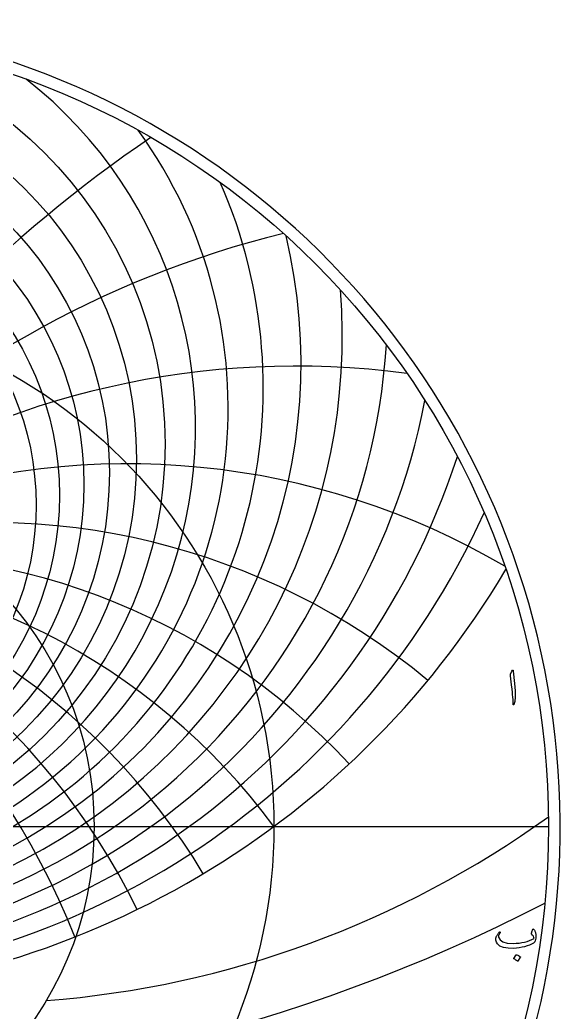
# Model space of a CAD drawing. Header units: millimetres. Extents: x -75 to 75, y -75 to 77.
# Drawn here: x 24.9 to 75.3, y -17.3 to 75.3 of the extents above; entities that cross this region are included whole.
import ezdxf

# ---------------------------------------------------------------- set-up
doc = ezdxf.new("R2010")
doc.units = ezdxf.units.MM
for name, color, linetype in [('CUT_OUTER', 1, 'Continuous'), ('ENGRAVE', 7, 'Continuous'), ('ENGRAVE_FINE', 8, 'Continuous'), ('TEXT', 5, 'Continuous')]:
    doc.layers.add(name, color=color, linetype=linetype)

msp = doc.modelspace()

# ---------------------------------------------------------------- linework, layer by layer
at = {"layer": 'CUT_OUTER'}
msp.add_arc((-0.0002, -0.0002), 75.3374, 146.249794, 87.803295, dxfattribs=at)
at = {"layer": 'ENGRAVE'}
msp.add_lwpolyline([(-74.25, 0), (74.25, 0)], dxfattribs=at)
for centre, radius in [((0, 0), 74.25), ((0, 35.6862), 38.4461), ((0, 30.0094), 26.3975), ((0, 0), 48.6033), ((0, 0), 31.8152)]:
    msp.add_circle(centre, radius, dxfattribs=at)
for centre, radius, start, end in [((0, 45.7687), 54.9963, 175.514661, 4.485339), ((0, -35.9645), 60.4626, 36.5, 143.5), ((0, -35.9645), 60.4626, 36.5, 143.5), ((0, 65.6835), 81.7105, 210.685518, 329.314482), ((20.2874, 75.7136), 92.2302, 274.394852, 305.804765)]:
    msp.add_arc(centre, radius, start, end, dxfattribs=at)
at = {"layer": 'ENGRAVE_FINE'}
for centre, radius in [((0, 34.2882), 35.7731), ((0, 33.0372), 33.2493), ((0, 31.9163), 30.8557), ((0, 30.911), 28.5764)]:
    msp.add_circle(centre, radius, dxfattribs=at)
for centre, radius, start, end in [((0, 37.2517), 41.2903, 128.110207, 51.889793), ((0, 39.0092), 44.3322, 144.142935, 35.857065), ((104.7243, -35.9645), 120.9252, 123.987373, 169.901328), ((104.7243, -35.9645), 120.9252, 123.987373, 169.901328), ((0, 40.9887), 47.6033, 156.326462, 23.673538), ((0, 43.2268), 51.1423, 166.542493, 13.457507), ((72.0565, -35.9645), 94.0631, 103.881054, 166.312263), ((72.0565, -35.9645), 94.0631, 103.881054, 166.312263), ((0, 48.6712), 59.224, 183.613166, 356.386834), ((50.7341, -35.9645), 78.9283, 82.504572, 162.516737), ((50.7341, -35.9645), 78.9283, 82.504572, 162.516737), ((0, 52.0062), 63.8994, 191.057422, 348.942578), ((0, 55.8662), 69.1169, 197.989873, 342.010127), ((-34.9081, -35.9645), 69.8162, 21.558132, 120.328322), ((-34.9081, -35.9645), 69.8162, 21.558132, 120.328322), ((34.9081, -35.9645), 69.8162, 59.671678, 158.441868), ((34.9081, -35.9645), 69.8162, 59.671678, 158.441868), ((0, 60.3717), 74.9996, 204.508899, 335.491101), ((-22.0066, -35.9645), 64.3429, 26.002788, 129.565451), ((-22.0066, -35.9645), 64.3429, 26.002788, 129.565451), ((22.0066, -35.9645), 64.3429, 50.434549, 153.997212), ((22.0066, -35.9645), 64.3429, 50.434549, 153.997212), ((-10.6612, -35.9645), 61.3953, 30.932848, 137.092193), ((-10.6612, -35.9645), 61.3953, 30.932848, 137.092193), ((10.6612, -35.9645), 61.3953, 42.907807, 149.067152), ((10.6612, -35.9645), 61.3953, 42.907807, 149.067152), ((0, 136.7015), 161.7338, 242.809626, 297.190374)]:
    msp.add_arc(centre, radius, start, end, dxfattribs=at)
at = {"layer": 'TEXT'}
for points in [[(70.8296, 14.4859), (70.8744, 14.5725), (70.9104, 14.603), (70.9376, 14.5772), (70.9561, 14.4952), (71.0638, 13.3477), (71.1279, 12.6434), (71.1422, 12.0807), (71.1068, 11.6597), (71.0216, 11.3805), (71.0061, 11.3576), (70.9924, 11.3453), (70.9804, 11.3436), (70.9701, 11.3524), (70.9619, 11.3661), (70.9561, 11.384), (70.9525, 11.4059), (70.9514, 11.432), (70.9514, 11.6349), (70.942, 11.85), (70.9233, 12.0775), (70.8952, 12.3172), (70.889, 12.3799), (70.8706, 12.5491), (70.8398, 12.8249), (70.7968, 13.2072), (70.6938, 14.055), (70.6914, 14.1), (70.6938, 14.1416), (70.7008, 14.1797), (70.7125, 14.2142)], [(72.8769, -9.599), (72.9084, -9.6385), (72.9372, -9.6821), (72.9634, -9.7298), (72.987, -9.7816), (73.0079, -9.8373), (73.0262, -9.8964), (73.0419, -9.959), (73.0549, -10.0252), (73.0719, -10.1581), (73.076, -10.2898), (73.0672, -10.4204), (73.0456, -10.5498), (73.0128, -10.6651), (72.9706, -10.7582), (72.9191, -10.8291), (72.8582, -10.8777), (72.665, -10.9798), (72.4601, -11.0709), (72.2434, -11.1508), (72.0151, -11.2196), (71.7751, -11.2767), (71.5233, -11.3215), (71.2598, -11.354), (70.9847, -11.3742), (70.4688, -11.3689), (70.0455, -11.2969), (69.7147, -11.1581), (69.4764, -10.9526), (69.3787, -10.7919), (69.3336, -10.6189), (69.3412, -10.4336), (69.4015, -10.236), (69.4218, -10.1934), (69.4454, -10.1499), (69.4722, -10.1056), (69.5022, -10.0603), (69.5354, -10.0142), (69.5719, -9.9672), (69.6115, -9.9194), (69.6544, -9.8706), (69.6688, -9.8569), (69.6837, -9.8484), (69.6992, -9.8452), (69.7153, -9.8472), (69.7262, -9.8513), (69.7352, -9.8589), (69.7425, -9.87), (69.7481, -9.8847), (69.7507, -9.8984), (69.7493, -9.9116), (69.7437, -9.9242), (69.7341, -9.9362), (69.694, -9.9839), (69.6579, -10.0334), (69.626, -10.0846), (69.5982, -10.1376), (69.5792, -10.1883), (69.569, -10.2371), (69.5675, -10.2843), (69.5748, -10.3296), (69.7212, -10.5946), (69.9964, -10.7805), (70.4003, -10.8873), (70.9331, -10.9151), (71.226, -10.9039), (71.5051, -10.8794), (71.7705, -10.8418), (72.0221, -10.791), (72.2603, -10.727), (72.4852, -10.6499), (72.697, -10.5596), (72.8957, -10.4561), (72.8763, -10.3595), (72.8324, -10.2524), (72.7639, -10.1347), (72.6708, -10.0065), (72.6679, -9.9942), (72.6685, -9.9713), (72.6726, -9.938), (72.6802, -9.894), (72.6823, -9.8897), (72.6837, -9.8859), (72.6846, -9.8826), (72.6849, -9.88), (72.7001, -9.8203), (72.7224, -9.7535), (72.7516, -9.6798), (72.7879, -9.599), (72.804, -9.5744), (72.8242, -9.5662), (72.8485, -9.5744), (72.8769, -9.599)], [(71.2423, -11.9831), (71.2481, -11.9772), (71.2563, -11.9737), (71.2669, -11.9725), (71.2797, -11.9737), (71.3708, -12.0106), (71.4566, -12.0557), (71.5371, -12.1089), (71.6123, -12.1704), (71.6196, -12.1798), (71.6228, -12.1891), (71.622, -12.1985), (71.617, -12.2079), (71.3968, -12.5639), (71.3886, -12.5723), (71.3781, -12.5744), (71.3652, -12.57), (71.35, -12.5592), (71.3368, -12.5498), (71.316, -12.5358), (71.2876, -12.517), (71.2516, -12.4936), (71.2074, -12.4655), (71.1544, -12.4327), (71.0927, -12.3952), (71.0221, -12.3531), (71.0128, -12.3461), (71.0081, -12.339), (71.0081, -12.332), (71.0128, -12.325)]]:
    msp.add_lwpolyline(points, close=True, dxfattribs=at)

doc.saveas('drawing.dxf')
